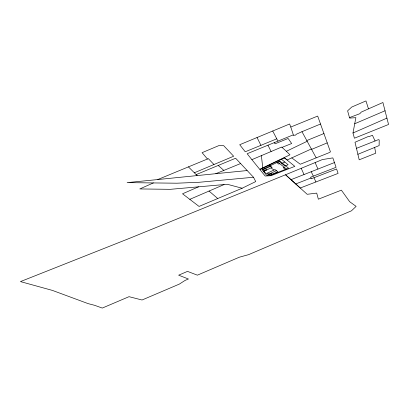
<?xml version="1.0" encoding="UTF-8"?>
<svg xmlns="http://www.w3.org/2000/svg" width="409" height="409" viewBox="0 0 409 409"><rect width="100%" height="100%" fill="white"/><g stroke="black" fill="none" stroke-linecap="round" stroke-linejoin="round"><path stroke-width="0.61" d="M368.478 108.86L382.906 102.506L388.55 124.479L354.414 138.216L352.982 132.997L355.876 117.649L349.629 118.104L347.609 110.834L351.75 107.04L365.963 100.931L368.478 108.86L361.239 112.107L359.854 113.687L349.49 117.603M198.564 186.806L182.526 193.794L199.05 206.422L242.133 188.232L255.722 181.565L253.488 177.255L235.62 158.237L196.167 174.597L188.426 166.882L157.731 179.556L127.092 182.634L176.949 183.201L199.418 182.256L253.488 177.255M293.437 135.2L292.639 135.103L247.154 153.728L251.878 159.653L281.668 147.061L286.372 151.294L307.174 141.279L316.183 157.854L328.463 152.951L330.457 151.897L317.686 116.074L290.784 127.041L293.437 135.2L295.354 135.21L296.474 134.157L301.965 131.693L320.544 124.019M261.382 155.63L262.808 168.16L263.519 167.486L289.945 154.827L286.372 151.294M262.777 167.843L259.725 169.306L251.878 159.653M263.115 169.858L270.676 166.248M263.488 171.386L266.673 169.868L264.684 168.385M279.736 163.641L278.769 164.101L276.857 162.572M281.781 163.472L284.828 162.02M268.928 174.157L276.361 170.63M267.409 175.139L271.269 173.309L272.716 174.392M284.158 167.199L283.207 167.649L285.405 169.413M284.132 157.623L287.246 159.945L311.387 148.937M153.395 182.915L139.781 188.938L170.308 189.326L227.292 184.28L242.133 188.232M386.98 118.094L352.982 132.997M189.812 199.347L224.101 184.561M354.705 123.758L385.104 110.742M194.341 172.772L233.662 156.228L223.692 145.67L218.922 145.578L202.082 152.664L207.455 159.014L208.355 158.646L213.953 164.52M290.784 127.041L289.623 123.993L239.715 144.72L245.226 151.78L276.765 138.83L277.987 141.11M311.668 149.362L327.21 142.884M374.644 147.45L379.133 145.573L379.199 139.919L378.402 139.668L356.469 148.334L359.199 159.812L375.774 153.206L374.644 147.45L357.849 154.311M315.119 162.583L322.343 159.582L332.839 157.894L336.065 167.307L310.656 177.184L311.244 178.784L336.576 168.968L338.11 173.396L300.262 188.007L285.543 174.755L129.259 238.452L20.45 281.596L52.444 290.421L88.129 303.626L94.673 305.324L102.276 308.069L129.029 296.683L142.046 300.001L179.336 284.102L185.006 280.462L188.421 278.999L178.651 275.185L187.501 271.377L197.378 275.17L239.352 257.2L248.565 254.664L351.454 210.819L356.116 206.381L349.659 201.693L341.377 190.154L318.36 199.193L316.714 193.094L307.179 194.295L285.543 174.755L315.119 162.583L317.951 169.06L334.424 162.567M188.426 166.882L207.455 159.014M157.731 179.556L215.809 173.692L240.461 163.605M301.965 131.693L306.796 140.543L323.984 133.533M316.183 157.854L300.272 164.244L291.796 157.889M282.016 147.373L291.663 143.528L288.125 138.462L275.017 143.815L274.281 142.618M291.014 179.674L317.951 169.06M295.748 183.948L310.958 178.007M215.809 173.692L247.056 170.563M261.622 168.759L264.587 170.947M267.496 173.099L270.349 175.205L277.752 171.698L274.96 169.551L266.453 173.59L263.534 171.448L272.118 167.363L269.219 165.124M271.06 167.864L273.912 170.052M277.829 162.107L286.418 169.014M278.401 160.732L285.083 166.151L288.094 164.72L281.484 159.259M209.045 191.049L217.7 198.503M218.288 165.492L223.825 170.415M196.167 174.597L197.123 175.64M272.716 130.987L276.765 138.83M306.796 140.543L307.174 141.279M257.041 137.506L260.932 145.323M267.967 145.195L271.095 151.529M311.208 171.698L313.33 176.141M375.058 140.987L372.441 135.256L368.928 136.672L368.376 136.468L354.986 142.255L356.469 148.334M301.213 168.319L304.015 174.546M314.01 177.716L315.891 181.954M284.413 157.859L259.919 169.571L265.16 176.023L271.024 175.701L294.843 166.361L284.413 157.859M279.884 161.126L262.077 169.633L266.535 175.185L271.361 174.924L288.549 168.181L279.884 161.126"/></g></svg>
